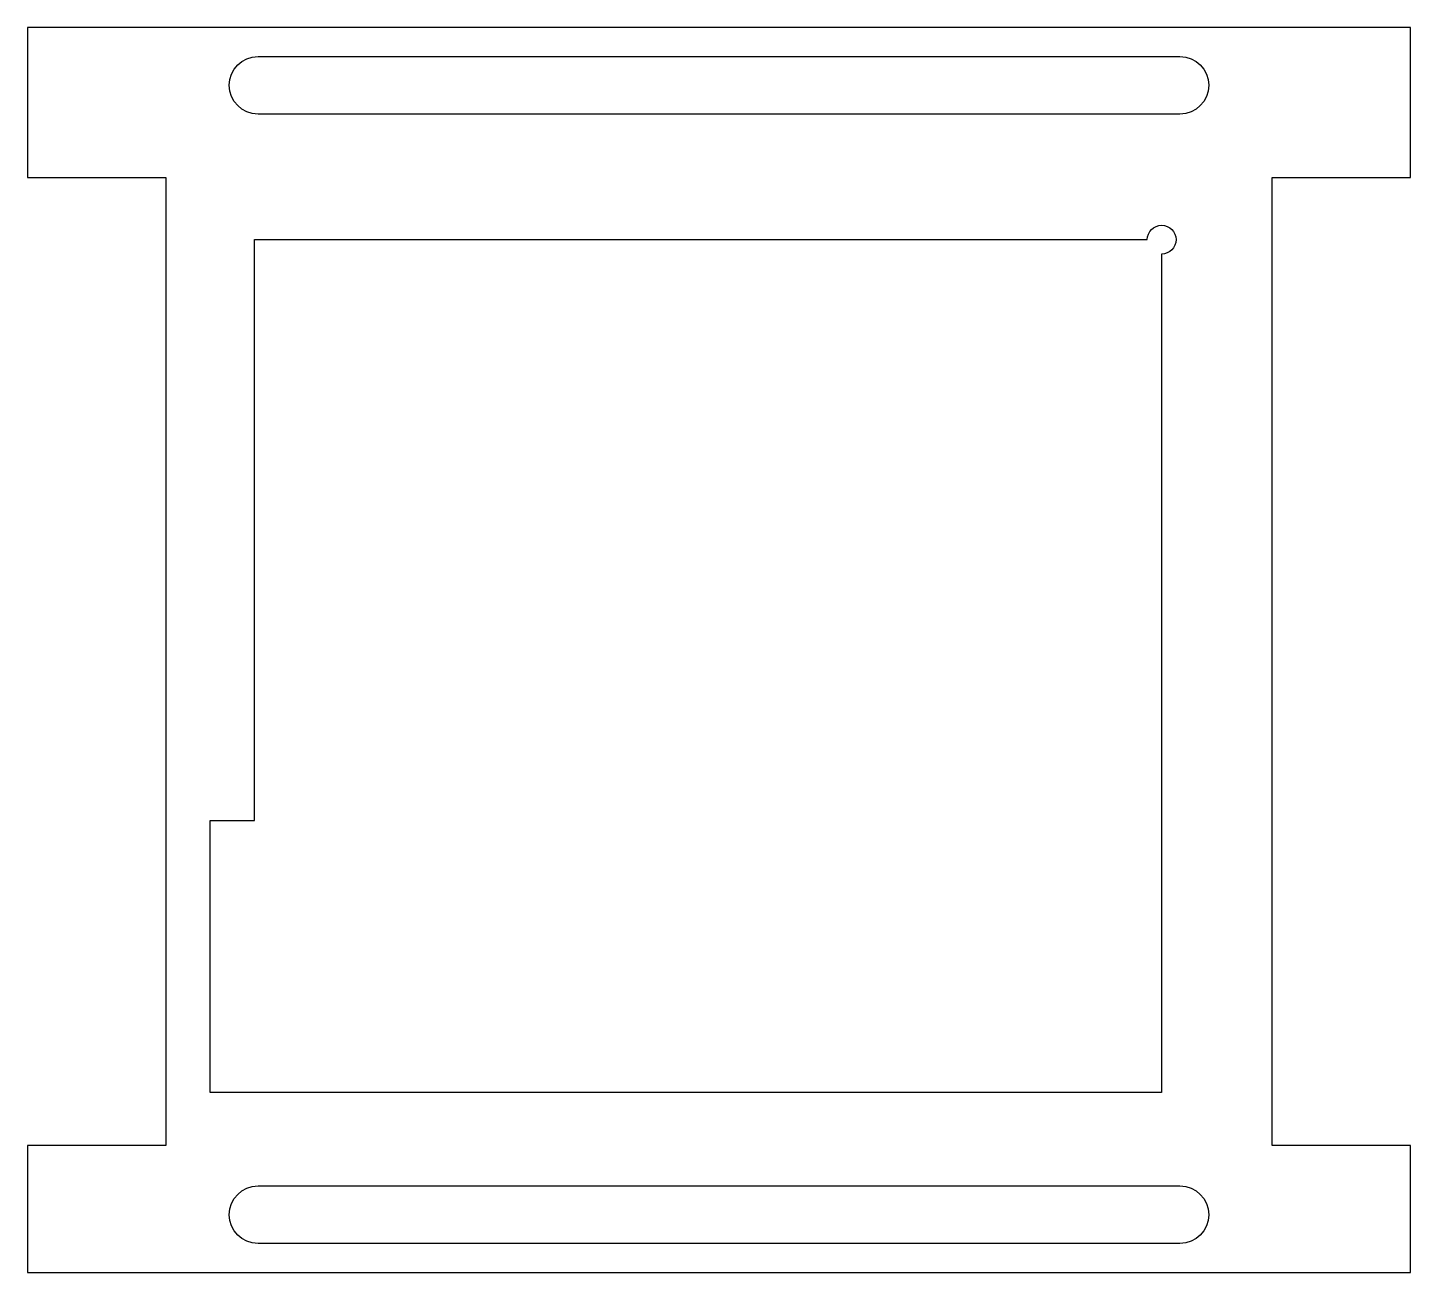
# Model space of a CAD drawing. Header units: millimetres. Extents: x -38.1 to 38.1, y -34.3 to 34.3.
import ezdxf

# ---------------------------------------------------------------- set-up
doc = ezdxf.new("R2010")
doc.units = ezdxf.units.MM

msp = doc.modelspace()

# ---------------------------------------------------------------- linework, layer by layer
msp.add_lwpolyline([(30.48, 26.035), (38.1, 26.035), (38.1, 34.29), (-38.1, 34.29), (-38.1, 26.035), (-30.48, 26.035), (-30.48, -27.305), (-38.1, -27.305), (-38.1, -34.29), (38.1, -34.29), (38.1, -27.305), (30.48, -27.305)], close=True)
for points in [[(25.4, 29.5275), (-25.4, 29.5275, -1), (-25.4, 32.7025), (25.4, 32.7025, -1)], [(-28.0425, -9.39), (-25.605, -9.39), (-25.605, 22.61), (23.60125, 22.61, -2.41421356), (24.395, 21.81625), (24.395, -24.39), (-28.0425, -24.39)], [(25.4, -32.7025), (-25.4, -32.7025, -1), (-25.4, -29.5275), (25.4, -29.5275, -1)]]:
    msp.add_lwpolyline(points, format="xyb", close=True)

doc.saveas('drawing.dxf')
